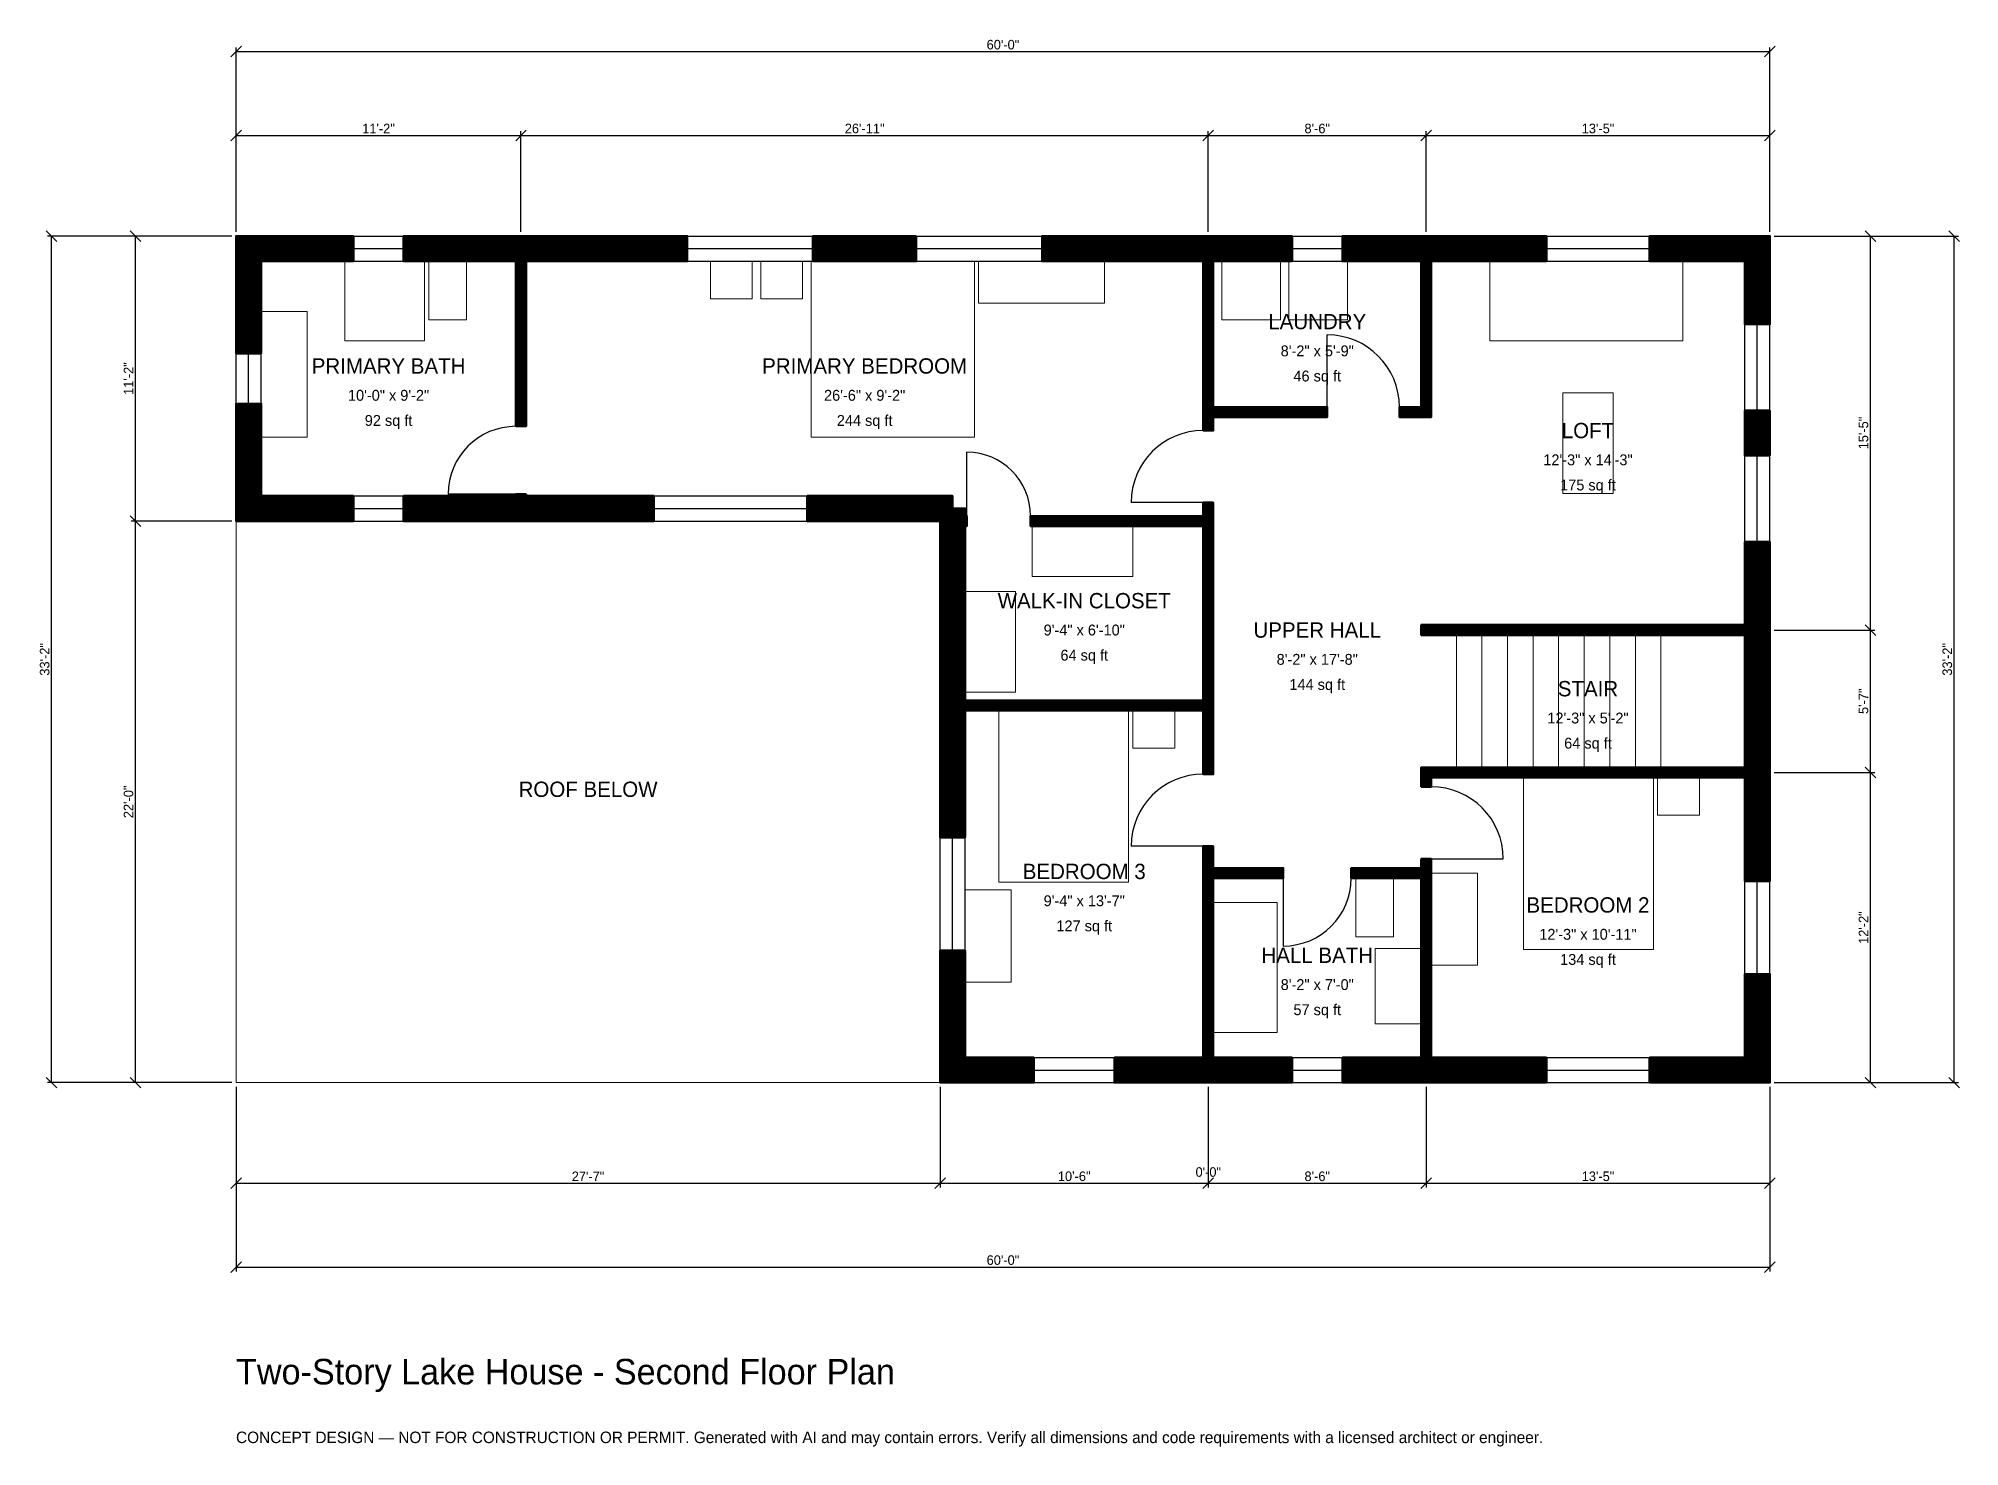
# Model space of a CAD drawing. Header units: inches. Extents: x -93 to 810, y -171 to 490.
import ezdxf
from ezdxf.enums import TextEntityAlignment as Align

# ---------------------------------------------------------------- set-up
doc = ezdxf.new("R2010")
doc.units = ezdxf.units.IN
doc.header["$MEASUREMENT"] = 0
doc.linetypes.add('DASHED', pattern=[0.6, 0.5, -0.1])
for name, color, linetype, lineweight in [('A-ANNO-DIMS', 1, 'Continuous', 13), ('A-ANNO-TEXT', 7, 'Continuous', 18), ('A-AREA-IDEN', 7, 'Continuous', 18), ('A-DOOR', 2, 'Continuous', 25), ('A-FLOR-FIXT', 9, 'Continuous', 13), ('A-FLOR-STRS', 3, 'Continuous', 18), ('A-FURN', 9, 'Continuous', 13), ('A-GLAZ', 4, 'Continuous', 25), ('A-SITE-PAVE', 8, 'Continuous', 13), ('A-WALL', 7, 'Continuous', 50), ('A-WALL-PATT', 8, 'Continuous', 13)]:
    doc.layers.add(name, color=color, linetype=linetype, lineweight=lineweight)
doc.dimstyles.new('PLAN', dxfattribs={"dimtxt": 4.5, "dimasz": 3, "dimexe": 2, "dimexo": 2, "dimgap": 1, "dimtad": 1, "dimdec": 0, "dimlunit": 4, "dimtsz": 2.5, "dimcen": 2.5, "dimclrd": 1, "dimclre": 1, "dimazin": 3, "dimtfac": 1, "dimtmove": 0, "dimatfit": 3})

msp = doc.modelspace()

# ---------------------------------------------------------------- hatches: boundary and pattern name
at = {"layer": 'A-WALL-PATT'}
h = msp.add_hatch(dxfattribs=at)
h.set_pattern_fill('ANSI31', color=8, scale=0.8)
h.paths.add_polyline_path([(330.7086, 0), (330.7086, 0), (330.7086, 11.811), (330.7087, 11.811), (330.7087, 62.0079), (342.5197, 62.0079), (342.5197, 11.811), (374.8031, 11.811), (374.8031, 0), (342.5197, 0), (342.5197, 0), (330.7087, 0), (330.7087, 0), (330.7086, 0)])
h.paths.add_polyline_path([(330.7087, 171.2598), (330.7087, 174.8031), (330.7086, 174.8031), (330.7086, 179.5276), (330.7087, 179.5276), (330.7087, 183.0709), (330.7087, 261.4173), (330.7086, 261.4173), (330.7086, 263.7795), (328.3465, 263.7795), (328.3465, 263.7795), (268.3071, 263.7795), (268.3071, 275.5906), (336.6142, 275.5906), (336.6142, 269.685), (342.5197, 269.685), (342.5197, 266.1417), (343.3071, 266.1417), (343.3071, 261.4173), (342.5197, 261.4173), (342.5197, 183.0709), (342.5197, 179.5276), (454.3307, 179.5276), (454.3307, 261.4173), (454.3307, 261.4173), (373.2283, 261.4173), (373.2283, 266.1417), (454.3307, 266.1417), (454.3307, 272.4409), (459.0551, 272.4409), (459.0551, 266.1417), (459.0551, 266.1417), (459.0551, 179.5276), (459.0551, 174.8031), (459.0551, 144.8819), (454.3307, 144.8819), (454.3307, 174.8031), (342.5197, 174.8031), (342.5197, 171.2598), (342.5197, 115.1575), (330.7087, 115.1575), (330.7087, 171.2598)])
h.paths.add_polyline_path([(139.7638, 263.7795), (136.2205, 263.7795), (136.2205, 263.7795), (131.4961, 263.7795), (131.4961, 263.7795), (127.9528, 263.7795), (78.7402, 263.7795), (78.7402, 275.5906), (127.9528, 275.5906), (131.4961, 275.5906), (131.4961, 276.378), (136.2205, 276.378), (136.2205, 275.5906), (139.7638, 275.5906), (196.2598, 275.5906), (196.2598, 263.7795), (139.7638, 263.7795)])
h.paths.add_polyline_path([(11.811, 263.7795), (11.811, 263.7795), (0, 263.7795), (0, 263.7795), (0, 263.7795), (0, 275.5906), (0, 275.5906), (0, 318.8976), (11.811, 318.8976), (11.811, 275.5906), (55.1181, 275.5906), (55.1181, 263.7795), (11.811, 263.7795)])
h.paths.add_polyline_path([(0, 385.8268), (0, 385.8268), (0, 397.6378), (0, 397.6378), (0, 397.6378), (11.811, 397.6378), (11.811, 397.6378), (55.1181, 397.6378), (55.1181, 385.8268), (11.811, 385.8268), (11.811, 342.5197), (0, 342.5197), (0, 385.8268)])
h.paths.add_polyline_path([(127.9528, 397.6378), (131.4961, 397.6378), (131.4961, 397.6378), (136.2205, 397.6378), (136.2205, 397.6378), (139.7638, 397.6378), (211.9423, 397.6378), (211.9423, 385.8268), (139.7638, 385.8268), (136.2205, 385.8268), (136.2205, 308.2677), (131.4961, 308.2677), (131.4961, 385.8268), (127.9528, 385.8268), (78.7402, 385.8268), (78.7402, 397.6378), (127.9528, 397.6378)])
h.paths.add_polyline_path([(319.5538, 397.6378), (319.5538, 385.8268), (270.9974, 385.8268), (270.9974, 397.6378), (319.5538, 397.6378)])
h.paths.add_polyline_path([(450.7874, 397.6378), (454.3307, 397.6378), (454.3307, 397.6378), (459.0551, 397.6378), (459.0551, 397.6378), (462.5984, 397.6378), (496.063, 397.6378), (496.063, 385.8268), (462.5984, 385.8268), (459.0551, 385.8268), (459.0551, 317.3228), (512.5984, 317.3228), (512.5984, 312.5984), (459.0551, 312.5984), (459.0551, 306.2992), (454.3307, 306.2992), (454.3307, 312.5984), (454.3307, 317.3228), (454.3307, 385.8268), (450.7874, 385.8268), (378.6089, 385.8268), (378.6089, 397.6378), (450.7874, 397.6378)])
h.paths.add_polyline_path([(553.1496, 397.6378), (553.1496, 397.6378), (556.6929, 397.6378), (556.6929, 397.6378), (561.4173, 397.6378), (561.4173, 397.6378), (615.5512, 397.6378), (615.5512, 385.8268), (564.9606, 385.8268), (564.9606, 385.8268), (561.4173, 385.8268), (561.4173, 317.3228), (561.4173, 312.5984), (556.6929, 312.5984), (546.4567, 312.5984), (546.4567, 317.3228), (556.6929, 317.3228), (556.6929, 385.8268), (519.685, 385.8268), (519.685, 397.6378), (553.1496, 397.6378)])
h.paths.add_polyline_path([(708.6614, 397.6378), (708.6614, 397.6378), (720.4724, 397.6378), (720.4724, 397.6378), (720.4725, 397.6378), (720.4725, 385.8268), (720.4724, 385.8268), (720.4724, 356.2336), (708.6614, 356.2336), (708.6614, 385.8268), (663.9764, 385.8268), (663.9764, 397.6378), (708.6614, 397.6378)])
h.paths.add_polyline_path([(720.4724, 294.5538), (708.6614, 294.5538), (708.6614, 315.6824), (720.4724, 315.6824), (720.4724, 294.5538)])
h.paths.add_polyline_path([(720.4724, 218.5039), (720.4724, 214.9606), (720.4725, 214.9606), (720.4725, 210.2362), (720.4724, 210.2362), (720.4724, 206.6929), (720.4724, 151.5748), (720.4724, 148.0315), (720.4725, 148.0315), (720.4725, 143.3071), (720.4724, 143.3071), (720.4724, 139.7638), (720.4724, 94.685), (708.6614, 94.685), (708.6614, 139.7638), (708.6614, 143.3071), (561.4173, 143.3071), (561.4173, 138.9764), (556.6929, 138.9764), (556.6929, 143.3071), (556.6929, 148.0315), (561.4173, 148.0315), (708.6614, 148.0315), (708.6614, 151.5748), (708.6614, 206.6929), (708.6614, 210.2362), (556.6929, 210.2362), (556.6929, 214.9606), (708.6614, 214.9606), (708.6614, 218.5039), (708.6614, 254.0026), (720.4724, 254.0026), (720.4724, 218.5039)])
h.paths.add_polyline_path([(720.4724, 11.811), (720.4725, 11.811), (720.4725, 0), (720.4725, 0), (720.4724, 0), (720.4724, 0), (708.6614, 0), (708.6614, 0), (663.9764, 0), (663.9764, 11.811), (708.6614, 11.811), (708.6614, 50.9843), (720.4724, 50.9843), (720.4724, 11.811)])
h.paths.add_polyline_path([(564.9606, 0), (561.4173, 0), (561.4173, 0), (556.6929, 0), (556.6929, 0), (553.1496, 0), (519.685, 0), (519.685, 11.811), (553.1496, 11.811), (556.6929, 11.811), (556.6929, 96.063), (523.8189, 96.063), (523.8189, 100.7874), (556.6929, 100.7874), (556.6929, 105.1181), (561.4173, 105.1181), (561.4173, 100.7874), (561.4173, 96.063), (561.4173, 11.811), (564.9606, 11.811), (615.5512, 11.811), (615.5512, 0), (564.9606, 0)])
h.paths.add_polyline_path([(462.5984, 0), (459.0551, 0), (459.0551, 0), (454.3307, 0), (454.3307, 0), (450.7874, 0), (412.5984, 0), (412.5984, 11.811), (450.7874, 11.811), (454.3307, 11.811), (454.3307, 96.063), (454.3307, 96.063), (454.3307, 100.7874), (454.3307, 100.7874), (454.3307, 111.0236), (459.0551, 111.0236), (459.0551, 100.7874), (491.9291, 100.7874), (491.9291, 96.063), (459.0551, 96.063), (459.0551, 11.811), (462.5984, 11.811), (496.063, 11.811), (496.063, 0), (462.5984, 0)])

# ---------------------------------------------------------------- linework, layer by layer
at = {"layer": 'A-DOOR'}
for p, q in [((512.5984, 317.3228), (512.5984, 351.1811)), ((343.3071, 266.1417), (343.3071, 296.063)), ((131.4961, 276.378), (99.6063, 276.378)), ((454.3307, 272.4409), (420.4724, 272.4409)), ((454.3307, 111.0236), (420.4724, 111.0236)), ((561.4173, 105.1181), (595.2756, 105.1181)), ((491.9291, 96.063), (491.9291, 64.1732))]:
    msp.add_line(p, q, dxfattribs=at)
for centre, radius, start, end in [((512.5984, 317.3228), 33.8583, 0, 90), ((131.4961, 276.378), 31.8898, 90, 180), ((454.3307, 272.4409), 33.8583, 90, 180), ((343.3071, 266.1417), 29.9213, 0, 90), ((454.3307, 111.0236), 33.8583, 90, 180), ((561.4173, 105.1181), 33.8583, 0, 90), ((491.9291, 96.063), 31.8898, 270, 360)]:
    msp.add_arc(centre, radius, start, end, dxfattribs=at)
at = {"layer": 'A-FLOR-FIXT'}
for points in [[(51.1811, 348.4252), (88.5827, 348.4252), (88.5827, 385.8268), (51.1811, 385.8268)], [(90.5512, 358.2677), (108.2677, 358.2677), (108.2677, 385.8268), (90.5512, 385.8268)], [(11.811, 303.1496), (33.4646, 303.1496), (33.4646, 362.2047), (11.811, 362.2047)], [(525.9843, 68.5039), (543.7008, 68.5039), (543.7008, 96.063), (525.9843, 96.063)], [(459.0551, 23.622), (488.9764, 23.622), (488.9764, 84.6457), (459.0551, 84.6457)], [(535.0394, 27.5591), (556.6929, 27.5591), (556.6929, 62.9921), (535.0394, 62.9921)]]:
    msp.add_lwpolyline(points, close=True, dxfattribs=at)
at = {"layer": 'A-FLOR-STRS'}
for p, q in [((573.2283, 148.0315), (573.2283, 210.2362)), ((585.2362, 148.0315), (585.2362, 210.2362)), ((597.2441, 148.0315), (597.2441, 210.2362)), ((609.252, 148.0315), (609.252, 210.2362)), ((621.2598, 148.0315), (621.2598, 210.2362)), ((633.2677, 148.0315), (633.2677, 210.2362)), ((645.2756, 148.0315), (645.2756, 210.2362)), ((657.2835, 148.0315), (657.2835, 210.2362)), ((669.2913, 148.0315), (669.2913, 210.2362))]:
    msp.add_line(p, q, dxfattribs=at)
at = {"layer": 'A-FURN'}
for points in [[(222.8346, 368.1102), (242.5197, 368.1102), (242.5197, 385.8268), (222.8346, 385.8268)], [(246.4567, 368.1102), (266.1417, 368.1102), (266.1417, 385.8268), (246.4567, 385.8268)], [(270.0787, 303.1496), (346.8504, 303.1496), (346.8504, 385.8268), (270.0787, 385.8268)], [(348.8189, 366.1417), (407.874, 366.1417), (407.874, 385.8268), (348.8189, 385.8268)], [(462.9921, 358.2677), (490.5512, 358.2677), (490.5512, 385.8268), (462.9921, 385.8268)], [(494.4882, 358.2677), (522.0472, 358.2677), (522.0472, 385.8268), (494.4882, 385.8268)], [(588.9764, 348.4252), (679.5276, 348.4252), (679.5276, 385.8268), (588.9764, 385.8268)], [(623.2283, 276.7717), (646.8504, 276.7717), (646.8504, 324.0157), (623.2283, 324.0157)], [(374.0157, 237.7953), (421.2598, 237.7953), (421.2598, 261.4173), (374.0157, 261.4173)], [(342.5197, 183.4646), (366.1417, 183.4646), (366.1417, 230.7087), (342.5197, 230.7087)], [(358.2677, 94.0945), (419.2913, 94.0945), (419.2913, 174.8031), (358.2677, 174.8031)], [(421.2598, 157.0866), (440.9449, 157.0866), (440.9449, 174.8031), (421.2598, 174.8031)], [(604.7244, 62.5984), (665.748, 62.5984), (665.748, 143.3071), (604.7244, 143.3071)], [(667.7165, 125.5906), (687.4016, 125.5906), (687.4016, 143.3071), (667.7165, 143.3071)], [(342.5197, 47.2441), (364.1732, 47.2441), (364.1732, 90.5512), (342.5197, 90.5512)], [(561.4173, 55.1181), (583.0709, 55.1181), (583.0709, 98.4252), (561.4173, 98.4252)]]:
    msp.add_lwpolyline(points, close=True, dxfattribs=at)
at = {"layer": 'A-GLAZ'}
for p, q in [((55.1181, 397.6378), (78.7402, 397.6378)), ((211.9423, 397.6378), (270.9974, 397.6378)), ((319.5538, 397.6378), (378.6089, 397.6378)), ((496.063, 397.6378), (519.685, 397.6378)), ((615.5512, 397.6378), (663.9764, 397.6378)), ((55.1181, 391.7323), (78.7402, 391.7323)), ((211.9423, 391.7323), (270.9974, 391.7323)), ((319.5538, 391.7323), (378.6089, 391.7323)), ((496.063, 391.7323), (519.685, 391.7323)), ((615.5512, 391.7323), (663.9764, 391.7323)), ((55.1181, 385.8268), (78.7402, 385.8268)), ((211.9423, 385.8268), (270.9974, 385.8268)), ((319.5538, 385.8268), (378.6089, 385.8268)), ((496.063, 385.8268), (519.685, 385.8268)), ((615.5512, 385.8268), (663.9764, 385.8268)), ((708.6614, 315.6824), (708.6614, 356.2336)), ((714.5669, 315.6824), (714.5669, 356.2336)), ((720.4724, 315.6824), (720.4724, 356.2336)), ((0, 318.8976), (0, 342.5197)), ((5.9055, 318.8976), (5.9055, 342.5197)), ((11.811, 318.8976), (11.811, 342.5197)), ((708.6614, 254.0026), (708.6614, 294.5538)), ((714.5669, 254.0026), (714.5669, 294.5538)), ((720.4724, 254.0026), (720.4724, 294.5538)), ((55.1181, 275.5906), (78.7402, 275.5906)), ((196.2598, 275.5906), (268.3071, 275.5906)), ((55.1181, 269.685), (78.7402, 269.685)), ((55.1181, 263.7795), (78.7402, 263.7795)), ((196.2598, 269.685), (268.3071, 269.685)), ((196.2598, 263.7795), (268.3071, 263.7795)), ((330.7087, 62.0079), (330.7087, 115.1575)), ((336.6142, 62.0079), (336.6142, 115.1575)), ((342.5197, 62.0079), (342.5197, 115.1575)), ((708.6614, 50.9843), (708.6614, 94.685)), ((714.5669, 50.9843), (714.5669, 94.685)), ((720.4724, 50.9843), (720.4724, 94.685)), ((374.8031, 11.811), (412.5984, 11.811)), ((496.063, 11.811), (519.685, 11.811)), ((615.5512, 11.811), (663.9764, 11.811)), ((374.8031, 5.9055), (412.5984, 5.9055)), ((374.8031, 0), (412.5984, 0)), ((496.063, 5.9055), (519.685, 5.9055)), ((496.063, 0), (519.685, 0)), ((615.5512, 5.9055), (663.9764, 5.9055)), ((615.5512, 0), (663.9764, 0))]:
    msp.add_line(p, q, dxfattribs=at)
at = {"layer": 'A-SITE-PAVE', "linetype": 'DASHED'}
msp.add_lwpolyline([(0, 0), (330.7087, 0), (330.7087, 263.7795), (0, 263.7795)], close=True, dxfattribs=at)
at = {"layer": 'A-WALL'}
for points in [[(0, 385.8268), (0, 385.8268), (0, 397.6378), (0, 397.6378), (0, 397.6378), (11.811, 397.6378), (11.811, 397.6378), (55.1181, 397.6378), (55.1181, 385.8268), (11.811, 385.8268), (11.811, 342.5197), (0, 342.5197), (0, 385.8268)], [(127.9528, 397.6378), (131.4961, 397.6378), (131.4961, 397.6378), (136.2205, 397.6378), (136.2205, 397.6378), (139.7638, 397.6378), (211.9423, 397.6378), (211.9423, 385.8268), (139.7638, 385.8268), (136.2205, 385.8268), (136.2205, 308.2677), (131.4961, 308.2677), (131.4961, 385.8268), (127.9528, 385.8268), (78.7402, 385.8268), (78.7402, 397.6378), (127.9528, 397.6378)], [(319.5538, 397.6378), (319.5538, 385.8268), (270.9974, 385.8268), (270.9974, 397.6378), (319.5538, 397.6378)], [(450.7874, 397.6378), (454.3307, 397.6378), (454.3307, 397.6378), (459.0551, 397.6378), (459.0551, 397.6378), (462.5984, 397.6378), (496.063, 397.6378), (496.063, 385.8268), (462.5984, 385.8268), (459.0551, 385.8268), (459.0551, 317.3228), (512.5984, 317.3228), (512.5984, 312.5984), (459.0551, 312.5984), (459.0551, 306.2992), (454.3307, 306.2992), (454.3307, 312.5984), (454.3307, 317.3228), (454.3307, 385.8268), (450.7874, 385.8268), (378.6089, 385.8268), (378.6089, 397.6378), (450.7874, 397.6378)], [(553.1496, 397.6378), (553.1496, 397.6378), (556.6929, 397.6378), (556.6929, 397.6378), (561.4173, 397.6378), (561.4173, 397.6378), (615.5512, 397.6378), (615.5512, 385.8268), (564.9606, 385.8268), (564.9606, 385.8268), (561.4173, 385.8268), (561.4173, 317.3228), (561.4173, 312.5984), (556.6929, 312.5984), (546.4567, 312.5984), (546.4567, 317.3228), (556.6929, 317.3228), (556.6929, 385.8268), (519.685, 385.8268), (519.685, 397.6378), (553.1496, 397.6378)], [(708.6614, 397.6378), (708.6614, 397.6378), (720.4724, 397.6378), (720.4724, 397.6378), (720.4725, 397.6378), (720.4725, 385.8268), (720.4724, 385.8268), (720.4724, 356.2336), (708.6614, 356.2336), (708.6614, 385.8268), (663.9764, 385.8268), (663.9764, 397.6378), (708.6614, 397.6378)], [(11.811, 263.7795), (11.811, 263.7795), (0, 263.7795), (0, 263.7795), (0, 263.7795), (0, 275.5906), (0, 275.5906), (0, 318.8976), (11.811, 318.8976), (11.811, 275.5906), (55.1181, 275.5906), (55.1181, 263.7795), (11.811, 263.7795)], [(720.4724, 294.5538), (708.6614, 294.5538), (708.6614, 315.6824), (720.4724, 315.6824), (720.4724, 294.5538)], [(139.7638, 263.7795), (136.2205, 263.7795), (136.2205, 263.7795), (131.4961, 263.7795), (131.4961, 263.7795), (127.9528, 263.7795), (78.7402, 263.7795), (78.7402, 275.5906), (127.9528, 275.5906), (131.4961, 275.5906), (131.4961, 276.378), (136.2205, 276.378), (136.2205, 275.5906), (139.7638, 275.5906), (196.2598, 275.5906), (196.2598, 263.7795), (139.7638, 263.7795)], [(330.7087, 171.2598), (330.7087, 174.8031), (330.7086, 174.8031), (330.7086, 179.5276), (330.7087, 179.5276), (330.7087, 183.0709), (330.7087, 261.4173), (330.7086, 261.4173), (330.7086, 263.7795), (328.3465, 263.7795), (328.3465, 263.7795), (268.3071, 263.7795), (268.3071, 275.5906), (336.6142, 275.5906), (336.6142, 269.685), (342.5197, 269.685), (342.5197, 266.1417), (343.3071, 266.1417), (343.3071, 261.4173), (342.5197, 261.4173), (342.5197, 183.0709), (342.5197, 179.5276), (454.3307, 179.5276), (454.3307, 261.4173), (454.3307, 261.4173), (373.2283, 261.4173), (373.2283, 266.1417), (454.3307, 266.1417), (454.3307, 272.4409), (459.0551, 272.4409), (459.0551, 266.1417), (459.0551, 266.1417), (459.0551, 179.5276), (459.0551, 174.8031), (459.0551, 144.8819), (454.3307, 144.8819), (454.3307, 174.8031), (342.5197, 174.8031), (342.5197, 171.2598), (342.5197, 115.1575), (330.7087, 115.1575), (330.7087, 171.2598)], [(720.4724, 218.5039), (720.4724, 214.9606), (720.4725, 214.9606), (720.4725, 210.2362), (720.4724, 210.2362), (720.4724, 206.6929), (720.4724, 151.5748), (720.4724, 148.0315), (720.4725, 148.0315), (720.4725, 143.3071), (720.4724, 143.3071), (720.4724, 139.7638), (720.4724, 94.685), (708.6614, 94.685), (708.6614, 139.7638), (708.6614, 143.3071), (561.4173, 143.3071), (561.4173, 138.9764), (556.6929, 138.9764), (556.6929, 143.3071), (556.6929, 148.0315), (561.4173, 148.0315), (708.6614, 148.0315), (708.6614, 151.5748), (708.6614, 206.6929), (708.6614, 210.2362), (556.6929, 210.2362), (556.6929, 214.9606), (708.6614, 214.9606), (708.6614, 218.5039), (708.6614, 254.0026), (720.4724, 254.0026), (720.4724, 218.5039)], [(462.5984, 0), (459.0551, 0), (459.0551, 0), (454.3307, 0), (454.3307, 0), (450.7874, 0), (412.5984, 0), (412.5984, 11.811), (450.7874, 11.811), (454.3307, 11.811), (454.3307, 96.063), (454.3307, 96.063), (454.3307, 100.7874), (454.3307, 100.7874), (454.3307, 111.0236), (459.0551, 111.0236), (459.0551, 100.7874), (491.9291, 100.7874), (491.9291, 96.063), (459.0551, 96.063), (459.0551, 11.811), (462.5984, 11.811), (496.063, 11.811), (496.063, 0), (462.5984, 0)], [(564.9606, 0), (561.4173, 0), (561.4173, 0), (556.6929, 0), (556.6929, 0), (553.1496, 0), (519.685, 0), (519.685, 11.811), (553.1496, 11.811), (556.6929, 11.811), (556.6929, 96.063), (523.8189, 96.063), (523.8189, 100.7874), (556.6929, 100.7874), (556.6929, 105.1181), (561.4173, 105.1181), (561.4173, 100.7874), (561.4173, 96.063), (561.4173, 11.811), (564.9606, 11.811), (615.5512, 11.811), (615.5512, 0), (564.9606, 0)], [(330.7086, 0), (330.7086, 0), (330.7086, 11.811), (330.7087, 11.811), (330.7087, 62.0079), (342.5197, 62.0079), (342.5197, 11.811), (374.8031, 11.811), (374.8031, 0), (342.5197, 0), (342.5197, 0), (330.7087, 0), (330.7087, 0), (330.7086, 0)], [(720.4724, 11.811), (720.4725, 11.811), (720.4725, 0), (720.4725, 0), (720.4724, 0), (720.4724, 0), (708.6614, 0), (708.6614, 0), (663.9764, 0), (663.9764, 11.811), (708.6614, 11.811), (708.6614, 50.9843), (720.4724, 50.9843), (720.4724, 11.811)]]:
    msp.add_lwpolyline(points, close=True, dxfattribs=at)

# ---------------------------------------------------------------- texts
at = {"layer": 'A-ANNO-TEXT'}
for s, height, p in [('Two-Story Lake House - Second Floor Plan', 12, (0, -141.7323)), ('CONCEPT DESIGN — NOT FOR CONSTRUCTION OR PERMIT. Generated with AI and may contain errors. Verify all dimensions and code requirements with a licensed architect or engineer.', 5.4, (0, -169.2913))]:
    msp.add_text(s, height=height, dxfattribs=at).set_placement(p)
at = {"layer": 'A-AREA-IDEN'}
for s, height, p in [('LAUNDRY', 7.2, (507.874, 357.4803)), ('8\'-2" x 5\'-9"', 5.1, (507.874, 343.7008)), ('PRIMARY BATH', 7.2, (71.6535, 336.6142)), ('PRIMARY BEDROOM', 7.2, (295.2756, 336.6142)), ('46 sq ft', 5.1, (507.874, 331.8898)), ('10\'-0" x 9\'-2"', 5.1, (71.6535, 322.8346)), ('26\'-6" x 9\'-2"', 5.1, (295.2756, 322.8346)), ('92 sq ft', 5.1, (71.6535, 311.0236)), ('244 sq ft', 5.1, (295.2756, 311.0236)), ('LOFT', 7.2, (635.0394, 306.2992)), ('12\'-3" x 14\'-3"', 5.1, (635.0394, 292.5197)), ('175 sq ft', 5.1, (635.0394, 280.7087)), ('WALK-IN CLOSET', 7.2, (398.4252, 226.378)), ('9\'-4" x 6\'-10"', 5.1, (398.4252, 212.5984)), ('UPPER HALL', 7.2, (507.874, 212.5984)), ('64 sq ft', 5.1, (398.4252, 200.7874)), ('8\'-2" x 17\'-8"', 5.1, (507.874, 198.8189)), ('144 sq ft', 5.1, (507.874, 187.0079)), ('STAIR', 7.2, (635.0394, 185.0394)), ('12\'-3" x 5\'-2"', 5.1, (635.0394, 171.2598)), ('64 sq ft', 5.1, (635.0394, 159.4488)), ('ROOF BELOW', 7.2, (165.3543, 137.7953)), ('BEDROOM 3', 7.2, (398.4252, 99.2126)), ('9\'-4" x 13\'-7"', 5.1, (398.4252, 85.4331)), ('BEDROOM 2', 7.2, (635.0394, 83.4646)), ('127 sq ft', 5.1, (398.4252, 73.622)), ('12\'-3" x 10\'-11"', 5.1, (635.0394, 69.685)), ('HALL BATH', 7.2, (507.874, 59.8425)), ('134 sq ft', 5.1, (635.0394, 57.874)), ('8\'-2" x 7\'-0"', 5.1, (507.874, 46.063)), ('57 sq ft', 5.1, (507.874, 34.252))]:
    msp.add_text(s, height=height, dxfattribs=at).set_placement(p, align=Align.MIDDLE_CENTER)

# ---------------------------------------------------------------- dimensions: what is measured, and where the dimension line sits
at = {"layer": 'A-ANNO-DIMS'}
for base, p1, p2, text in [((0, 484.252), (0, 397.6378), (720.4724, 397.6378), '60\'-0"'), ((0, 444.8819), (0, 397.6378), (133.8583, 397.6378), '11\'-2"'), ((133.8583, 444.8819), (133.8583, 397.6378), (456.6929, 397.6378), '26\'-11"'), ((456.6929, 444.8819), (456.6929, 397.6378), (559.0551, 397.6378), '8\'-6"'), ((559.0551, 444.8819), (559.0551, 397.6378), (720.4724, 397.6378), '13\'-5"'), ((0, -47.2441), (0, 0), (330.7087, 0), '27\'-7"'), ((0, -86.6142), (0, 0), (720.4724, 0), '60\'-0"'), ((330.7087, -47.2441), (330.7087, 0), (456.6929, 0), '10\'-6"'), ((456.6929, -47.2441), (456.6929, 0), (456.6929, 0), '0\'-0"'), ((456.6929, -47.2441), (456.6929, 0), (559.0551, 0), '8\'-6"'), ((559.0551, -47.2441), (559.0551, 0), (720.4724, 0), '13\'-5"')]:
    msp.add_linear_dim(base=base, p1=p1, p2=p2, text=text, dimstyle='PLAN', dxfattribs=at).render()
for base, p1, p2, text in [((-86.6142, 0), (0, 0), (0, 397.6378), '33\'-2"'), ((-47.2441, 263.7795), (0, 263.7795), (0, 397.6378), '11\'-2"'), ((767.7165, 212.5984), (720.4724, 212.5984), (720.4724, 397.6378), '15\'-5"'), ((807.0866, 0), (720.4724, 0), (720.4724, 397.6378), '33\'-2"'), ((-47.2441, 0), (0, 0), (0, 263.7795), '22\'-0"'), ((767.7165, 145.6693), (720.4724, 145.6693), (720.4724, 212.5984), '5\'-7"'), ((767.7165, 0), (720.4724, 0), (720.4724, 145.6693), '12\'-2"')]:
    msp.add_linear_dim(base=base, p1=p1, p2=p2, angle=90, text=text, dimstyle='PLAN', dxfattribs=at).render()

doc.saveas('drawing.dxf')
